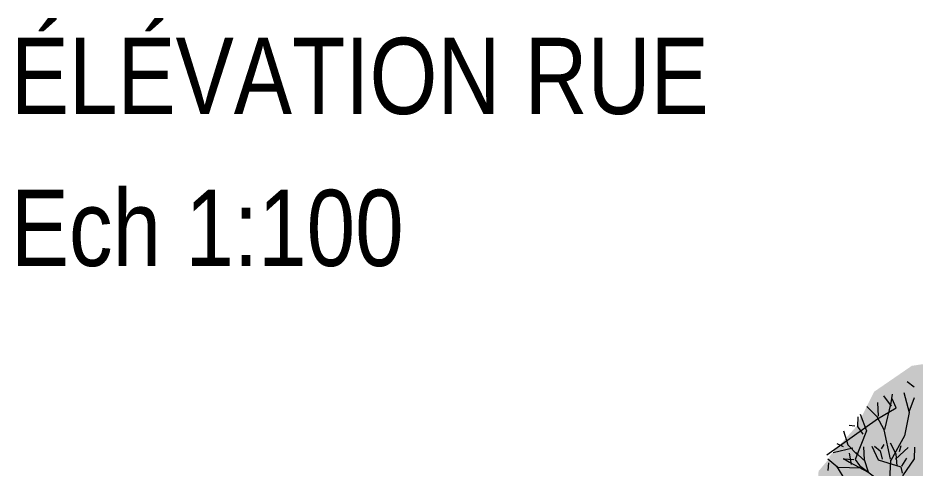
# Model space of a CAD drawing. Header units: centimetres. Extents: x -4381 to 5639, y -3920 to 4826.
# Drawn here: x 150.92 to 159.17, y 18.69 to 22.82 of the extents above; entities that cross this region are included whole.
import ezdxf
from ezdxf.xclip import XClip

# ---------------------------------------------------------------- set-up
doc = ezdxf.new("R2010")
doc.units = ezdxf.units.CM
doc.header["$MEASUREMENT"] = 0
doc.header["$XCLIPFRAME"] = 0
doc.layers.add('0_Pen_No__7', color=7, linetype='Continuous', lineweight=5)
doc.layers.add('trees_Pen_No__1', color=7, linetype='Continuous', lineweight=5)
doc.layers.add('Drawing & Figure', color=7, linetype='Continuous')
doc.layers.add('MURS CLOTURE_Pen_No__183', color=7, linetype='Continuous', lineweight=5, true_color=0xcaedab)
doc.styles.add('GENERATED_STYLE_2', font='')
doc.styles.get('GENERATED_STYLE_2').set_extended_font_data('Arial Narrow Occidental')

# ---------------------------------------------------------------- blocks, each defined once
blk = doc.blocks.new('Drawing_15_15', base_point=(-267.6734, 10.6179))
at = {"layer": 'MURS CLOTURE_Pen_No__183', "linetype": 'Continuous', "lineweight": 0, "ltscale": 10, "true_color": 0xd1ebba}
blk.add_hatch(color=254, dxfattribs=at).paths.add_polyline_path([(158.2809, 18.6615), (158.2344, 18.1544), (158.4617, 17.8179), (161.1582, 17.8179), (161.5956, 17.8179), (161.6357, 17.9461), (161.5591, 18.2474), (161.4263, 18.6252), (161.1659, 18.8244), (160.9821, 19.0542), (160.6843, 19.1694), (160.5531, 19.1767), (160.3109, 19.4155), (159.6579, 19.7045), (159.1376, 19.6279), (158.7915, 19.3902), (158.6758, 19.1584), (158.6678, 19.1624), (158.6373, 19.0812), (158.3774, 18.7932), (158.3827, 18.7813)])
at = {"layer": 'trees_Pen_No__1', "linetype": 'Continuous', "ltscale": 10}
for p, q in [((159.16, 19.4323), (159.0947, 19.4797)), ((159.0647, 19.3829), (159.1137, 19.198)), ((158.877, 19.3533), (158.9489, 19.2571)), ((158.9563, 19.3681), (158.9451, 19.2874)), ((158.9944, 19.241), (158.9564, 19.3239)), ((159.1139, 19.2055), (159.1631, 19.3373)), ((158.8197, 19.1582), (158.7245, 19.2529)), ((158.823, 19.1397), (158.9944, 19.241)), ((158.8231, 19.2923), (158.828, 19.166)), ((158.9451, 19.2874), (158.8877, 19.043)), ((158.3555, 18.8102), (158.823, 19.1397)), ((158.6423, 19.1584), (158.6396, 19.0718)), ((158.662, 19.1836), (158.7207, 19.0306)), ((158.8839, 19.0388), (158.8197, 19.1582)), ((159.1137, 19.198), (159.0707, 18.9851)), ((158.614, 19.0722), (158.5623, 19.079)), ((158.6396, 19.0718), (158.6887, 18.9995)), ((158.5082, 19.0315), (158.5508, 18.903)), ((158.7207, 19.0306), (158.6154, 18.7663)), ((158.9407, 18.7718), (158.8839, 19.0388)), ((159.0707, 18.9851), (158.9444, 18.7592)), ((158.5084, 18.8845), (158.4499, 18.9115)), ((158.5508, 18.903), (158.639, 18.8107)), ((158.7703, 18.8906), (158.8294, 18.7657)), ((158.7952, 18.8912), (158.8471, 18.8464)), ((158.8601, 18.8651), (158.8828, 18.9061)), ((158.9384, 18.9195), (158.9915, 18.8195)), ((159.0241, 18.8401), (159.0385, 18.8969)), ((158.5944, 18.8714), (158.415, 18.8284)), ((158.5604, 18.8269), (158.5795, 18.7231)), ((158.6238, 18.8329), (158.695, 18.7613)), ((158.7038, 18.7631), (158.6976, 18.8828)), ((158.8471, 18.8464), (158.864, 18.7721)), ((158.9874, 18.7711), (159.105, 18.8773)), ((158.9915, 18.8195), (158.9998, 18.7061)), ((159.1613, 18.7738), (159.1652, 18.8814)), ((158.4581, 18.694), (158.3653, 18.7694)), ((158.3683, 18.6653), (158.3744, 18.738)), ((158.6055, 18.7637), (158.5064, 18.7697)), ((158.5108, 18.7776), (158.5637, 18.7423)), ((158.5637, 18.7423), (158.736, 18.6519)), ((158.6154, 18.7663), (158.6556, 18.7133)), ((158.7404, 18.6523), (158.7038, 18.7631)), ((158.8294, 18.7657), (159.038, 18.6992)), ((158.9322, 18.5129), (158.9457, 18.761)), ((159.0446, 18.7049), (159.0922, 18.7796)), ((159.0545, 18.618), (159.1613, 18.7738)), ((158.4463, 18.7074), (158.529, 18.5724)), ((158.6704, 18.6893), (158.4581, 18.694)), ((158.6556, 18.7133), (158.9088, 18.5237)), ((159.038, 18.6992), (159.0481, 18.6416))]:
    blk.add_line(p, q, dxfattribs=at)

msp = doc.modelspace()

# ---------------------------------------------------------------- block references
at = {"layer": 'Drawing & Figure', "color": 151, "linetype": 'Continuous', "lineweight": 5, "ltscale": 10, "true_color": 0x80c2ff}
ref = msp.add_blockref('Drawing_15_15', (-267.67341, 10.61787), dxfattribs=at)
XClip(ref).set_block_clipping_path([(150.8554874385, 0.9963282177), (191.9907812231, 21.3358905514)])

# ---------------------------------------------------------------- texts
at = {"layer": '0_Pen_No__7', "linetype": 'Continuous', "insert": (150.85549, 20.53413), "char_height": 0.7, "width": 15.476861, "attachment_point": 7, "line_spacing_factor": 1.196104, "style": 'GENERATED_STYLE_2'}
msp.add_mtext('\\A1;{\\fArial Narrow Occidental|b0|i0|c0|p34;ÉLÉVATION RUE\\P\\fArial Narrow Occidental|b0|i0|c0|p34;Ech 1:100}', dxfattribs=at)

doc.saveas('drawing.dxf')
